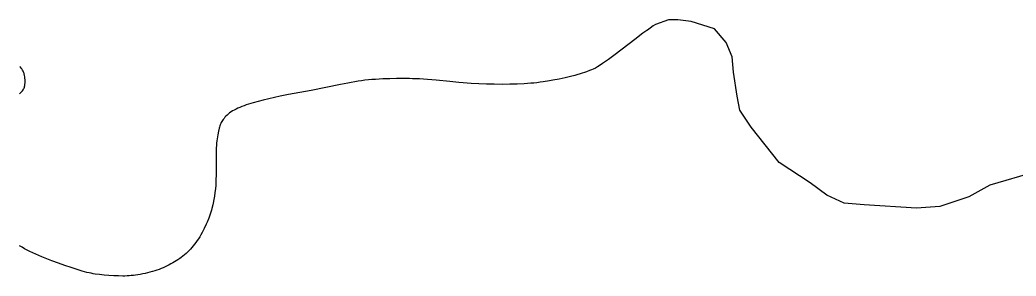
# Model space of a CAD drawing. Header units: millimetres. Extents: x 642261 to 742091, y 6812581 to 6930561.
# Drawn here: x 732526 to 734439, y 6909952 to 6910443 of the extents above; entities that cross this region are included whole.
import ezdxf

# ---------------------------------------------------------------- set-up
doc = ezdxf.new("R2010")
doc.units = ezdxf.units.MM
doc.layers.add('LimiteAreaMunicipio', color=10, linetype='Continuous')
doc.layers.add('LimiteRegional', color=10, linetype='Continuous')

# ---------------------------------------------------------------- blocks, each defined once
blk = doc.blocks.new('compartilhadora_AUTOCAD_OD_1_FMEBLOCK1')
at = {"layer": 'LimiteAreaMunicipio', "color": 7, "linetype": 'Continuous'}
for points in [[(9945.41675, 3273.67885), (9857.34485, 3247.86515), (9817.31835, 3225.22935), (9761.49195, 3206.80485), (9716.72545, 3203.64635), (9616.44285, 3210.46105), (9577.46965, 3213.61935), (9544.28985, 3228.88555), (9512.68995, 3252.57425), (9452.65025, 3291.00245), (9399.27045, 3359.19655), (9377.15055, 3391.30785), (9372.41055, 3418.68145), (9365.56395, 3464.47955), (9362.40395, 3493.95885), (9351.34395, 3521.33245), (9328.69745, 3547.65315), (9283.93095, 3561.86635), (9258.12445, 3564.49825), (9240.21785, 3564.49835), (9215.56245, 3555.95325), (9210.88815, 3552.96405), (9205.18105, 3549.04595), (9199.87995, 3545.25505), (9198.63245, 3544.36295), (9191.43355, 3539.07895), (9175.85005, 3527.36385), (9138.10325, 3498.46255), (9125.25415, 3488.87485), (9119.38965, 3484.66375), (9113.91775, 3480.88955), (9108.85295, 3477.58875), (9104.19985, 3474.78095), (9099.92325, 3472.41985), (9095.97825, 3470.44285), (9092.31995, 3468.78695), (9088.90335, 3467.38945), (9082.61555, 3465.11775), (9070.85025, 3461.16215), (9064.35745, 3459.13705), (9060.71415, 3458.08835), (9052.28385, 3455.88415), (9042.06085, 3453.52655), (9030.47915, 3451.12395), (9018.17115, 3448.81845), (9011.94255, 3447.74635), (8999.70955, 3445.84805), (8993.73275, 3445.03565), (8987.78775, 3444.31045), (8981.82285, 3443.66835), (8975.78665, 3443.10545), (8969.62755, 3442.61775), (8963.29415, 3442.20135), (8949.91445, 3441.56705), (8935.62775, 3441.18275), (8920.79015, 3441.03975), (8905.77425, 3441.13055), (8890.93625, 3441.44775), (8876.25625, 3442.00355), (8861.33835, 3442.82835), (8845.77065, 3443.95415), (8837.61425, 3444.63975), (8820.50495, 3446.23415), (8794.26635, 3448.79395), (8777.59295, 3450.28915), (8769.81115, 3450.89045), (8762.50445, 3451.36395), (8755.61585, 3451.71665), (8749.05625, 3451.96235), (8742.73635, 3452.11525), (8730.45915, 3452.19705), (8718.07105, 3452.07295), (8705.03095, 3451.81945), (8691.48745, 3451.37525), (8684.62715, 3451.05165), (8677.76125, 3450.64455), (8670.92995, 3450.14175), (8664.17335, 3449.53155), (8657.51795, 3448.80515), (8650.93685, 3447.96635), (8644.38925, 3447.02225), (8637.83475, 3445.97995), (8631.23265, 3444.84665), (8624.54245, 3443.62935), (8610.73525, 3440.97125), (8553.87855, 3429.56065), (8510.59275, 3421.36725), (8494.44475, 3418.13475), (8483.45485, 3415.80835), (8472.59975, 3413.39075), (8462.14275, 3410.92005), (8452.20665, 3408.39625), (8442.77385, 3405.78135), (8433.82065, 3403.03575), (8429.51635, 3401.60165), (8425.32605, 3400.12035), (8421.26155, 3398.58845), (8417.33775, 3397.00315), (8413.56955, 3395.36135), (8409.97165, 3393.66045), (8406.55905, 3391.89695), (8403.34665, 3390.06815), (8400.34915, 3388.17115), (8397.57755, 3386.20585), (8395.02655, 3384.18515), (8392.68715, 3382.12465), (8390.54995, 3380.04015), (8388.60585, 3377.94745), (8386.84575, 3375.86225), (8385.26045, 3373.80035), (8383.84065, 3371.77745), (8382.57565, 3369.79985), (8381.44845, 3367.83625), (8380.44045, 3365.84575), (8379.53295, 3363.78715), (8378.70735, 3361.61985), (8377.94505, 3359.30295), (8377.22755, 3356.79545), (8375.85645, 3351.05515), (8374.55915, 3344.31125), (8373.96085, 3340.60655), (8372.91375, 3332.62635), (8372.48465, 3328.38885), (8372.13145, 3324.01165), (8371.86065, 3319.51545), (8371.53345, 3310.28695), (8371.42055, 3300.95085), (8371.52905, 3274.61685), (8371.48705, 3266.67395), (8371.31835, 3259.03945), (8371.17075, 3255.31145), (8370.72905, 3247.99395), (8370.10435, 3240.84795), (8369.31605, 3233.86295), (8368.38355, 3227.02865), (8367.30945, 3220.31555), (8366.02865, 3213.61805), (8365.28525, 3210.23615), (8363.54095, 3203.32835), (8362.51975, 3199.77115), (8361.38755, 3196.12855), (8360.14535, 3192.40585), (8357.34095, 3184.75735), (8354.12965, 3176.90115), (8352.37845, 3172.91885), (8348.59885, 3164.89395), (8346.57705, 3160.88115), (8344.47195, 3156.89425), (8342.28725, 3152.95355), (8340.02655, 3149.07895), (8337.69335, 3145.29075), (8335.29145, 3141.60905), (8332.82425, 3138.05395), (8330.29495, 3134.64115), (8327.70395, 3131.36835), (8325.05125, 3128.22905), (8322.33665, 3125.21645), (8319.56005, 3122.32395), (8316.72135, 3119.54495), (8313.82055, 3116.87285), (8310.85735, 3114.30065), (8307.83175, 3111.82245), (8304.74275, 3109.43395), (8301.58935, 3107.13115), (8298.37075, 3104.91005), (8295.08575, 3102.76695), (8291.73365, 3100.69785), (8288.31325, 3098.69895), (8284.82365, 3096.76605), (8281.26245, 3094.89645), (8277.62155, 3093.08995), (8273.89165, 3091.34785), (8270.06305, 3089.67085), (8266.12655, 3088.05975), (8262.07245, 3086.51595), (8257.89145, 3085.04005), (8253.57405, 3083.63285), (8249.11865, 3082.29645), (8244.55525, 3081.03655), (8239.92185, 3079.85895), (8235.25645, 3078.77065), (8230.59675, 3077.77765), (8225.98095, 3076.88635), (8221.44685, 3076.10345), (8217.03235, 3075.43515), (8212.76235, 3074.88555), (8208.60925, 3074.44915), (8204.53245, 3074.11815), (8200.49135, 3073.88465), (8196.44505, 3073.74105), (8192.35325, 3073.67935), (8183.86975, 3073.77005), (8174.83295, 3074.10245), (8165.50365, 3074.65305), (8156.26015, 3075.40615), (8147.48065, 3076.34625), (8139.38735, 3077.48115), (8135.48225, 3078.15165), (8131.57865, 3078.91185), (8127.60685, 3079.77745), (8123.49705, 3080.76365), (8114.58495, 3083.16055), (8104.42745, 3086.18955), (8093.17965, 3089.78485), (8081.13915, 3093.84305), (8068.60375, 3098.26035), (8055.87165, 3102.94305), (8043.24365, 3107.83505), (8037.06285, 3110.34525), (8031.02105, 3112.89085), (8025.15605, 3115.46565), (8019.50545, 3118.06425), (8014.09355, 3120.68425), (8008.89205, 3123.33865), (8003.85915, 3126.04315), (7998.95305, 3128.81465), (7994.13215, 3131.66895)], [(7993.88135, 3423.00975), (7996.06805, 3424.97865), (7997.96735, 3426.88645), (7999.55295, 3428.72325), (8000.84665, 3430.49855), (8001.88215, 3432.22665), (8002.69345, 3433.92215), (8003.31445, 3435.59925), (8003.77885, 3437.27245), (8004.12065, 3438.95605), (8004.37355, 3440.66455), (8004.70205, 3444.18265), (8004.80275, 3447.78695), (8004.76535, 3449.59945), (8004.50995, 3453.20085), (8004.28985, 3454.97215), (8003.65785, 3458.42345), (8003.24025, 3460.10215), (8002.75105, 3461.74945), (8002.18725, 3463.36525), (8001.54595, 3464.94975), (8000.82415, 3466.50285), (8000.01895, 3468.02465), (7999.12705, 3469.51535), (7998.14385, 3470.97665), (7997.06465, 3472.41045), (7995.88405, 3473.81875), (7994.59765, 3475.20355)]]:
    blk.add_lwpolyline(points, dxfattribs=at)

msp = doc.modelspace()

# ---------------------------------------------------------------- linework, layer by layer
at = {"layer": 'LimiteRegional', "color": 7, "linetype": 'Continuous'}
for points in [[(734476.1968, 6910152.4362), (734388.1249, 6910126.6225), (734348.0984, 6910103.9867), (734292.272, 6910085.5622), (734247.5055, 6910082.4037), (734147.2229, 6910089.2184), (734108.2497, 6910092.3767), (734075.0699, 6910107.6429), (734043.47, 6910131.3316), (733983.4303, 6910169.7598), (733930.0505, 6910237.9539), (733907.9306, 6910270.0652), (733903.1906, 6910297.4388), (733896.344, 6910343.2369), (733893.184, 6910372.7162), (733882.124, 6910400.0898), (733859.4775, 6910426.4105), (733814.711, 6910440.6237), (733788.9045, 6910443.2556), (733770.9979, 6910443.2557), (733746.3425, 6910434.7106), (733741.6682, 6910431.7214), (733735.9611, 6910427.8033), (733730.66, 6910424.0124), (733729.4125, 6910423.1203), (733722.2136, 6910417.8363), (733706.6301, 6910406.1212), (733668.8833, 6910377.2199), (733656.0342, 6910367.6322), (733650.1697, 6910363.4211), (733644.6978, 6910359.6469), (733639.633, 6910356.3461), (733634.9799, 6910353.5383), (733630.7033, 6910351.1772), (733626.7583, 6910349.2002), (733623.1, 6910347.5443), (733619.6834, 6910346.1468), (733613.3956, 6910343.8751), (733601.6303, 6910339.9195), (733595.1375, 6910337.8944), (733591.4942, 6910336.8457), (733583.0639, 6910334.6415), (733572.8409, 6910332.2839), (733561.2592, 6910329.8813), (733548.9512, 6910327.5758), (733542.7226, 6910326.5037), (733530.4896, 6910324.6054), (733524.5128, 6910323.793), (733518.5678, 6910323.0678), (733512.6029, 6910322.4257), (733506.5667, 6910321.8628), (733500.4076, 6910321.3751), (733494.0742, 6910320.9587), (733480.6945, 6910320.3244), (733466.4078, 6910319.9401), (733451.5702, 6910319.7971), (733436.5543, 6910319.8879), (733421.7163, 6910320.2051), (733407.0363, 6910320.7609), (733392.1184, 6910321.5857), (733376.5507, 6910322.7115), (733368.3943, 6910323.3971), (733351.285, 6910324.9915), (733325.0464, 6910327.5513), (733308.373, 6910329.0465), (733300.5912, 6910329.6478), (733293.2845, 6910330.1213), (733286.3959, 6910330.474), (733279.8363, 6910330.7197), (733273.5164, 6910330.8726), (733261.2392, 6910330.9544), (733248.8511, 6910330.8303), (733235.811, 6910330.5768), (733222.2675, 6910330.1326), (733215.4072, 6910329.809), (733208.5413, 6910329.4019), (733201.71, 6910328.8991), (733194.9534, 6910328.2889), (733188.298, 6910327.5625), (733181.7169, 6910326.7237), (733175.1693, 6910325.7796), (733168.6148, 6910324.7373), (733162.0127, 6910323.604), (733155.3225, 6910322.3867), (733141.5153, 6910319.7286), (733084.6586, 6910308.318), (733041.3728, 6910300.1246), (733025.2248, 6910296.8921), (733014.2349, 6910294.5657), (733003.3798, 6910292.1481), (732992.9228, 6910289.6774), (732982.9867, 6910287.1536), (732973.5539, 6910284.5387), (732964.6007, 6910281.7931), (732960.2964, 6910280.359), (732956.1061, 6910278.8777), (732952.0416, 6910277.3458), (732948.1178, 6910275.7605), (732944.3496, 6910274.1187), (732940.7517, 6910272.4178), (732937.3391, 6910270.6543), (732934.1267, 6910268.8255), (732931.1292, 6910266.9285), (732928.3576, 6910264.9632), (732925.8066, 6910262.9425), (732923.4672, 6910260.882), (732921.33, 6910258.7975), (732919.3859, 6910256.7048), (732917.6258, 6910254.6196), (732916.0405, 6910252.5577), (732914.6207, 6910250.5348), (732913.3557, 6910248.5572), (732912.2285, 6910246.5936), (732911.2205, 6910244.6031), (732910.313, 6910242.5445), (732909.4874, 6910240.3772), (732908.7251, 6910238.0603), (732908.0076, 6910235.5528), (732906.6365, 6910229.8125), (732905.3392, 6910223.0686), (732904.7409, 6910219.3639), (732903.6938, 6910211.3837), (732903.2647, 6910207.1462), (732902.9115, 6910202.769), (732902.6407, 6910198.2728), (732902.3135, 6910189.0443), (732902.2006, 6910179.7082), (732902.3091, 6910153.3742), (732902.2671, 6910145.4313), (732902.0984, 6910137.7968), (732901.9508, 6910134.0688), (732901.5091, 6910126.7513), (732900.8844, 6910119.6053), (732900.0961, 6910112.6203), (732899.1636, 6910105.786), (732898.0895, 6910099.0729), (732896.8087, 6910092.3754), (732896.0653, 6910088.9935), (732894.321, 6910082.0857), (732893.2998, 6910078.5285), (732892.1676, 6910074.8859), (732890.9254, 6910071.1632), (732888.121, 6910063.5147), (732884.9097, 6910055.6585), (732883.1585, 6910051.6762), (732879.3789, 6910043.6513), (732877.3571, 6910039.6385), (732875.252, 6910035.6516), (732873.0673, 6910031.7109), (732870.8066, 6910027.8363), (732868.4734, 6910024.0481), (732866.0715, 6910020.3664), (732863.6043, 6910016.8113), (732861.075, 6910013.3985), (732858.484, 6910010.1257), (732855.8313, 6910006.9864), (732853.1167, 6910003.9738), (732850.3401, 6910001.0813), (732847.5014, 6909998.3023), (732844.6006, 6909995.6302), (732841.6374, 6909993.058), (732838.6118, 6909990.5798), (732835.5228, 6909988.1913), (732832.3694, 6909985.8885), (732829.1508, 6909983.6674), (732825.8658, 6909981.5243), (732822.5137, 6909979.4552), (732819.0933, 6909977.4563), (732815.6037, 6909975.5234), (732812.0425, 6909973.6538), (732808.4016, 6909971.8473), (732804.6717, 6909970.1052), (732800.8431, 6909968.4282), (732796.9066, 6909966.8171), (732792.8525, 6909965.2733), (732788.6715, 6909963.7974), (732784.3541, 6909962.3902), (732779.8987, 6909961.0538), (732775.3353, 6909959.7939), (732770.7019, 6909958.6163), (732766.0365, 6909957.528), (732761.3768, 6909956.535), (732756.761, 6909955.6437), (732752.2269, 6909954.8608), (732747.8124, 6909954.1925), (732743.5424, 6909953.6429), (732739.3893, 6909953.2065), (732735.3125, 6909952.8755), (732731.2714, 6909952.642), (732727.2251, 6909952.4984), (732723.1333, 6909952.4367), (732714.6498, 6909952.5274), (732705.613, 6909952.8598), (732696.2837, 6909953.4104), (732687.0402, 6909954.1635), (732678.2607, 6909955.1036), (732670.1674, 6909956.2385), (732666.2623, 6909956.909), (732662.3587, 6909957.6692), (732658.3869, 6909958.5348), (732654.2771, 6909959.521), (732645.365, 6909961.9179), (732635.2075, 6909964.9469), (732623.9597, 6909968.5422), (732611.9192, 6909972.6004), (732599.3838, 6909977.0177), (732586.6517, 6909981.7004), (732574.0237, 6909986.5924), (732567.8429, 6909989.1026), (732561.8011, 6909991.6482), (732555.9361, 6909994.223), (732550.2855, 6909996.8216), (732544.8736, 6909999.4416), (732539.6721, 6910002.096), (732534.6392, 6910004.8005), (732529.7331, 6910007.572), (732524.9122, 6910010.4263)], [(732524.6614, 6910301.7671), (732526.8481, 6910303.736), (732528.7474, 6910305.6438), (732530.333, 6910307.4806), (732531.6267, 6910309.2559), (732532.6622, 6910310.984), (732533.4735, 6910312.6795), (732534.0945, 6910314.3566), (732534.5589, 6910316.0298), (732534.9007, 6910317.7134), (732535.1536, 6910319.4219), (732535.4821, 6910322.94), (732535.5828, 6910326.5443), (732535.5454, 6910328.3568), (732535.29, 6910331.9582), (732535.0699, 6910333.7295), (732534.4379, 6910337.1808), (732534.0203, 6910338.8595), (732533.5311, 6910340.5068), (732532.9673, 6910342.1226), (732532.326, 6910343.7071), (732531.6042, 6910345.2602), (732530.799, 6910346.782), (732529.9071, 6910348.2727), (732528.9239, 6910349.734), (732527.8447, 6910351.1678), (732526.6641, 6910352.5761), (732525.3777, 6910353.9609)]]:
    msp.add_lwpolyline(points, dxfattribs=at)

# ---------------------------------------------------------------- block references
at = {"layer": 'LimiteAreaMunicipio', "color": 7, "linetype": 'Continuous'}
msp.add_blockref('compartilhadora_AUTOCAD_OD_1_FMEBLOCK1', (724530.78, 6906878.7573), dxfattribs=at)

doc.saveas('drawing.dxf')
